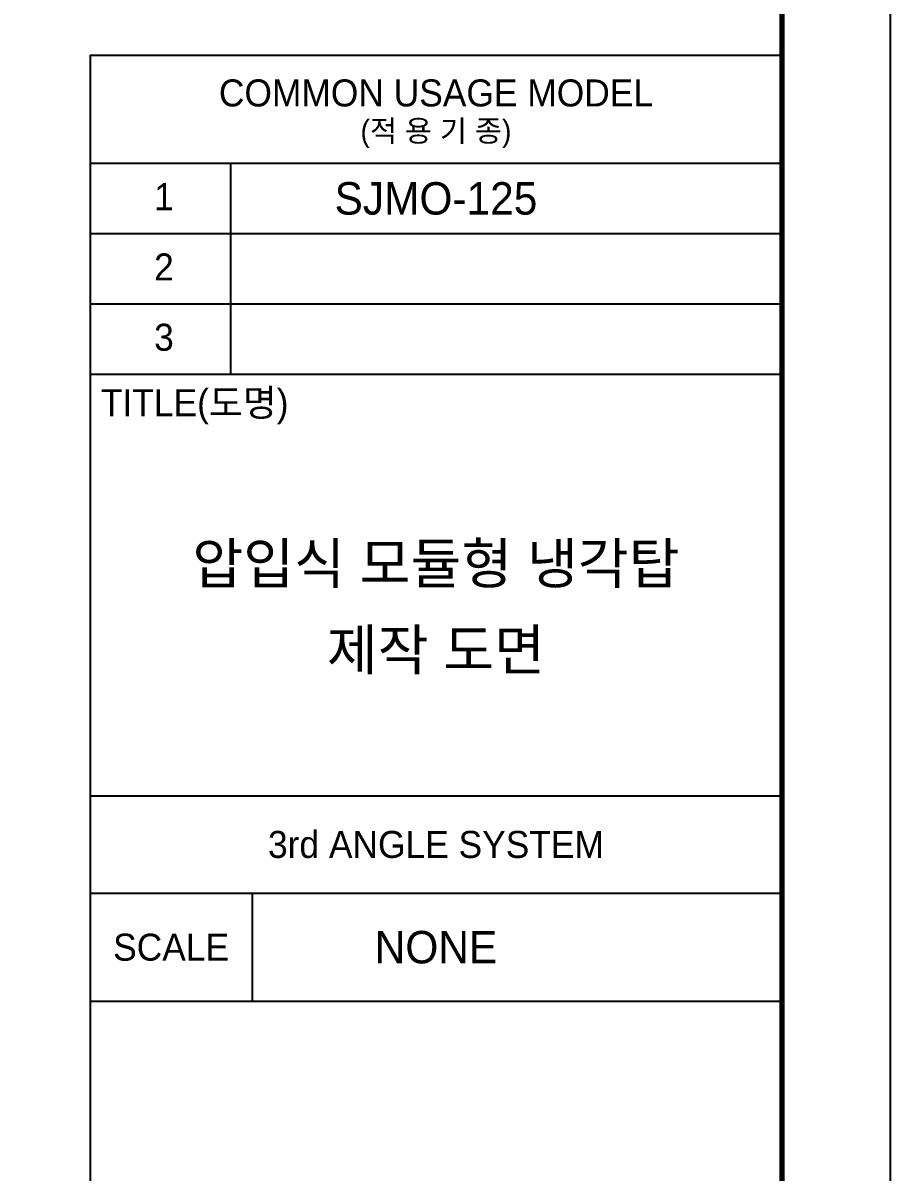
# Model space of a CAD drawing. Header units: millimetres. Extents: x 68455 to 97862, y 44247 to 65042.
# Drawn here: x 92247 to 97862, y 50073 to 57513 of the extents above; entities that cross this region are included whole.
import ezdxf
from ezdxf.enums import TextEntityAlignment as Align

# ---------------------------------------------------------------- set-up
doc = ezdxf.new("R2010")
doc.units = ezdxf.units.MM
doc.layers.add('냉각탑_form', color=1, linetype='Continuous')
doc.layers.add('냉각탑_text', color=3, linetype='Continuous')
doc.styles.add('돋움', font='Dotum.ttf')

msp = doc.modelspace()

# ---------------------------------------------------------------- linework, layer by layer
at = {"layer": 'Defpoints'}
msp.add_lwpolyline([(68455.2, 65041.9), (97862.3, 65041.9), (97862.3, 44246.8), (68455.2, 44246.8)], close=True, dxfattribs=at)
at = {"layer": '냉각탑_form'}
for p, q in [((92681.1, 57305), (92681.1, 44946.9)), ((92681.1, 57305), (97162.2, 57305)), ((92681.1, 56604.8), (97162.2, 56604.8)), ((93591.3, 56604.8), (93591.3, 55239.5)), ((92681.1, 56149.7), (97162.2, 56149.7)), ((92681.1, 55694.6), (97162.2, 55694.6)), ((92681.1, 55239.5), (97162.2, 55239.5)), ((92681.1, 52508.8), (97162.2, 52508.8)), ((92681.1, 51878.6), (97162.2, 51878.6)), ((93731.3, 51878.6), (93731.3, 51178.5)), ((92681.1, 51178.5), (97162.2, 51178.5))]:
    msp.add_line(p, q, dxfattribs=at)
at = {"layer": '냉각탑_form', "const_width": 35}
msp.add_lwpolyline([(69155.3, 64341.7), (69155.3, 44946.9), (97162.2, 44946.9), (97162.2, 64341.7)], close=True, dxfattribs=at)

# ---------------------------------------------------------------- texts
at = {"layer": '냉각탑_form', "style": '돋움'}
for s, height, p in [('COMMON USAGE MODEL', 175.043, (94921.6, 57059.9)), ('(적 용 기 종)', 140.03, (94921.6, 56814.9)), ('3rd ANGLE SYSTEM', 175.043, (94921.6, 52193.7)), ('SCALE', 175.04, (93206.2, 51528.5))]:
    msp.add_text(s, height=height, dxfattribs=at).set_placement(p, align=Align.MIDDLE_CENTER)
for s, height, p in [('1', 175, (93096.2, 56300.7)), ('2', 175, (93096.2, 55845.6)), ('3', 175, (93096.2, 55390.5)), ('TITLE(도명)', 175.04, (92751.4, 54966.7))]:
    msp.add_text(s, height=height, dxfattribs=at).set_placement(p)
at = {"layer": '냉각탑_text', "style": '돋움'}
for s, height, p in [('SJMO-125', 210.05, (94921.6, 56377.2)), ('압입식 모듈형 냉각탑', 262.5, (94921.6, 54013.8)), ('제작 도면', 262.5, (94921.6, 53453.8)), ('NONE', 210.05, (94921.6, 51528.5))]:
    msp.add_text(s, height=height, dxfattribs=at).set_placement(p, align=Align.MIDDLE_CENTER)

doc.saveas('drawing.dxf')
